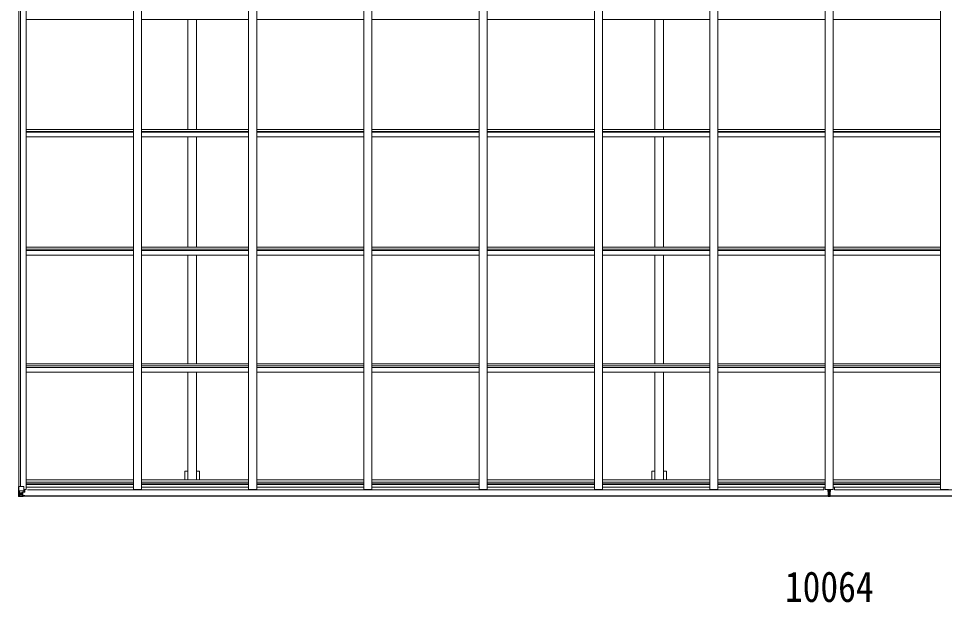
# Model space of a CAD drawing. Units: millimetres at full size, sheet at 1:40; details may follow other scales. Extents: x -11181 to 11305, y -7804 to 7716.
# Drawn here: x -47 to 5703, y 415 to 4045 of the extents above; entities that cross this region are included whole.
import ezdxf
from ezdxf.enums import TextEntityAlignment as Align

# ---------------------------------------------------------------- set-up
doc = ezdxf.new("R2010")
doc.units = ezdxf.units.MM
doc.header["$LTSCALE"] = 40
for name, color, linetype, lineweight in [('0-1_本体', 4, 'Continuous', 9), ('0-2_部品', 7, 'Continuous', 9), ('0-A_寸法', 6, 'Continuous', 9)]:
    doc.layers.add(name, color=color, linetype=linetype, lineweight=lineweight)
doc.styles.add('ＭＳ ゴシック', font='')
doc.styles.get('ＭＳ ゴシック').set_extended_font_data('MS Gothic')

msp = doc.modelspace()

# ---------------------------------------------------------------- linework, layer by layer
at = {"layer": '0-1_本体'}
for p, q in [((0.46, 1117.8), (0.46, 7016.53)), ((666.46, 1117.8), (666.46, 7016.53)), ((716.46, 1117.8), (716.46, 7016.53)), ((1382.46, 1117.8), (1382.46, 7016.53)), ((1432.46, 1117.8), (1432.46, 7016.53)), ((2098.46, 1117.8), (2098.46, 7016.53)), ((2148.46, 1117.8), (2148.46, 7016.53)), ((2814.46, 1117.8), (2814.46, 7016.53)), ((2864.46, 1117.8), (2864.46, 7016.53)), ((3530.46, 1117.8), (3530.46, 7016.53)), ((3580.46, 1117.8), (3580.46, 7016.53)), ((4246.46, 1117.8), (4246.46, 7016.53)), ((4296.46, 1117.8), (4296.46, 7016.53)), ((5678.46, 1117.8), (5678.46, 7016.53)), ((-44.54, 1136.26), (-44.54, 6998.07)), ((-34.72, 1136.26), (-34.72, 6998.07)), ((0.46, 4039.16), (666.46, 4039.16)), ((716.46, 4039.16), (1382.46, 4039.16)), ((1003.96, 3355.56), (1003.96, 4039.16)), ((1058.96, 3355.56), (1058.96, 4039.16)), ((1432.46, 4039.16), (2098.46, 4039.16)), ((2148.46, 4039.16), (2814.46, 4039.16)), ((2864.46, 4039.16), (3530.46, 4039.16)), ((3580.46, 4039.16), (4246.46, 4039.16)), ((3903.96, 3355.56), (3903.96, 4039.16)), ((3958.96, 3355.56), (3958.96, 4039.16)), ((4296.46, 4039.16), (4962.46, 4039.16)), ((5678.46, 4039.16), (5012.46, 4039.16)), ((0.46, 3355.56), (666.46, 3355.56)), ((0.46, 3342.54), (666.46, 3342.54)), ((0.46, 3337.97), (666.46, 3337.97)), ((716.46, 3355.56), (1382.46, 3355.56)), ((716.46, 3342.54), (1382.46, 3342.54)), ((716.46, 3337.97), (1382.46, 3337.97)), ((1432.46, 3355.56), (2098.46, 3355.56)), ((1432.46, 3342.54), (2098.46, 3342.54)), ((1432.46, 3337.97), (2098.46, 3337.97)), ((2148.46, 3355.56), (2814.46, 3355.56)), ((2148.46, 3342.54), (2814.46, 3342.54)), ((2148.46, 3337.97), (2814.46, 3337.97)), ((2864.46, 3355.56), (3530.46, 3355.56)), ((2864.46, 3342.54), (3530.46, 3342.54)), ((2864.46, 3337.97), (3530.46, 3337.97)), ((3580.46, 3355.56), (4246.46, 3355.56)), ((3580.46, 3342.54), (4246.46, 3342.54)), ((3580.46, 3337.97), (4246.46, 3337.97)), ((4296.46, 3355.56), (4962.46, 3355.56)), ((4296.46, 3342.54), (4962.46, 3342.54)), ((4296.46, 3337.97), (4962.46, 3337.97)), ((5678.46, 3355.56), (5012.46, 3355.56)), ((5678.46, 3342.54), (5012.46, 3342.54)), ((5678.46, 3337.97), (5012.46, 3337.97)), ((0.46, 3308.24), (666.46, 3308.24)), ((716.46, 3308.24), (1382.46, 3308.24)), ((1003.96, 2623.89), (1003.96, 3308.24)), ((1058.96, 2623.89), (1058.96, 3308.24)), ((1432.46, 3308.24), (2098.46, 3308.24)), ((2148.46, 3308.24), (2814.46, 3308.24)), ((2864.46, 3308.24), (3530.46, 3308.24)), ((3580.46, 3308.24), (4246.46, 3308.24)), ((3903.96, 2623.89), (3903.96, 3308.24)), ((3958.96, 2623.89), (3958.96, 3308.24)), ((4296.46, 3308.24), (4962.46, 3308.24)), ((5678.46, 3308.24), (5012.46, 3308.24)), ((0.44, 2610.98), (666.44, 2610.98)), ((0.46, 2623.89), (666.46, 2623.89)), ((0.46, 2601.9), (666.46, 2601.9)), ((716.44, 2610.98), (1382.44, 2610.98)), ((716.46, 2623.89), (1382.46, 2623.89)), ((716.46, 2601.9), (1382.46, 2601.9)), ((1432.44, 2610.98), (2098.44, 2610.98)), ((1432.46, 2623.89), (2098.46, 2623.89)), ((1432.46, 2601.9), (2098.46, 2601.9)), ((2148.44, 2610.98), (2814.44, 2610.98)), ((2148.46, 2623.89), (2814.46, 2623.89)), ((2148.46, 2601.9), (2814.46, 2601.9)), ((2864.44, 2610.98), (3530.44, 2610.98)), ((2864.46, 2623.89), (3530.46, 2623.89)), ((2864.46, 2601.9), (3530.46, 2601.9)), ((3580.44, 2610.98), (4246.44, 2610.98)), ((3580.46, 2623.89), (4246.46, 2623.89)), ((3580.46, 2601.9), (4246.46, 2601.9)), ((4296.44, 2610.98), (4962.44, 2610.98)), ((4296.46, 2623.89), (4962.46, 2623.89)), ((4296.46, 2601.9), (4962.46, 2601.9)), ((5678.46, 2623.89), (5012.46, 2623.89)), ((5678.46, 2601.9), (5012.46, 2601.9)), ((5678.47, 2610.98), (5012.47, 2610.98)), ((0.46, 2572.76), (666.46, 2572.76)), ((716.46, 2572.76), (1382.46, 2572.76)), ((1003.96, 1899.33), (1003.96, 2572.76)), ((1058.96, 1899.33), (1058.96, 2572.76)), ((1432.46, 2572.76), (2098.46, 2572.76)), ((2148.46, 2572.76), (2814.46, 2572.76)), ((2864.46, 2572.76), (3530.46, 2572.76)), ((3580.46, 2572.76), (4246.46, 2572.76)), ((3903.96, 1899.33), (3903.96, 2572.76)), ((3958.96, 1899.33), (3958.96, 2572.76)), ((4296.46, 2572.76), (4962.46, 2572.76)), ((5678.46, 2572.76), (5012.46, 2572.76)), ((0.46, 1899.33), (666.46, 1899.33)), ((716.46, 1899.33), (1382.46, 1899.33)), ((1432.46, 1899.33), (2098.46, 1899.33)), ((2148.46, 1899.33), (2814.46, 1899.33)), ((2864.46, 1899.33), (3530.46, 1899.33)), ((3580.46, 1899.33), (4246.46, 1899.33)), ((4296.46, 1899.33), (4962.46, 1899.33)), ((5678.46, 1899.33), (5012.46, 1899.33)), ((0.46, 1886.5), (666.46, 1886.5)), ((0.46, 1876.34), (666.46, 1876.34)), ((0.46, 1847.38), (666.46, 1847.38)), ((716.46, 1886.5), (1382.46, 1886.5)), ((716.46, 1876.34), (1382.46, 1876.34)), ((716.46, 1847.38), (1382.46, 1847.38)), ((1003.96, 1847.38), (1003.96, 1176.66)), ((1058.96, 1847.38), (1058.96, 1176.66)), ((1432.46, 1886.5), (2098.46, 1886.5)), ((1432.46, 1876.34), (2098.46, 1876.34)), ((1432.46, 1847.38), (2098.46, 1847.38)), ((2148.46, 1886.5), (2814.46, 1886.5)), ((2148.46, 1876.34), (2814.46, 1876.34)), ((2148.46, 1847.38), (2814.46, 1847.38)), ((2864.46, 1886.5), (3530.46, 1886.5)), ((2864.46, 1876.34), (3530.46, 1876.34)), ((2864.46, 1847.38), (3530.46, 1847.38)), ((3580.46, 1886.5), (4246.46, 1886.5)), ((3580.46, 1876.34), (4246.46, 1876.34)), ((3580.46, 1847.38), (4246.46, 1847.38)), ((3903.96, 1847.38), (3903.96, 1176.66)), ((3958.96, 1847.38), (3958.96, 1176.66)), ((4296.46, 1886.5), (4962.46, 1886.5)), ((4296.46, 1876.34), (4962.46, 1876.34)), ((4296.46, 1847.38), (4962.46, 1847.38)), ((5678.46, 1886.5), (5012.46, 1886.5)), ((5678.46, 1876.34), (5012.46, 1876.34)), ((5678.46, 1847.38), (5012.46, 1847.38)), ((1076.66, 1231.5), (1058.96, 1231.5)), ((1076.66, 1231.5), (1076.66, 1176.66)), ((3976.66, 1231.5), (3958.96, 1231.5)), ((3976.66, 1231.5), (3976.66, 1176.66)), ((0.46, 1176.66), (666.46, 1176.66)), ((0.46, 1163.84), (666.46, 1163.84)), ((0.46, 1152.49), (666.46, 1152.49)), ((716.46, 1176.66), (1382.46, 1176.66)), ((716.46, 1163.84), (1382.46, 1163.84)), ((716.46, 1152.49), (1382.46, 1152.49)), ((1432.46, 1176.66), (2098.46, 1176.66)), ((1432.46, 1163.84), (2098.46, 1163.84)), ((1432.46, 1152.49), (2098.46, 1152.49)), ((2148.46, 1176.66), (2814.46, 1176.66)), ((2148.46, 1163.84), (2814.46, 1163.84)), ((2148.46, 1152.49), (2814.46, 1152.49)), ((2864.46, 1176.66), (3530.46, 1176.66)), ((2864.46, 1163.84), (3530.46, 1163.84)), ((2864.46, 1152.49), (3530.46, 1152.49)), ((3580.46, 1176.66), (4246.46, 1176.66)), ((3580.46, 1163.84), (4246.46, 1163.84)), ((3580.46, 1152.49), (4246.46, 1152.49)), ((4296.46, 1176.66), (4962.46, 1176.66)), ((4296.46, 1163.84), (4962.46, 1163.84)), ((4296.46, 1152.49), (4962.46, 1152.49)), ((5678.46, 1176.66), (5012.46, 1176.66)), ((5678.46, 1163.84), (5012.46, 1163.84)), ((5678.46, 1152.49), (5012.46, 1152.49)), ((0.46, 1117.8), (-12.54, 1117.8)), ((0.46, 1148.7), (666.46, 1148.7)), ((0.46, 1132.75), (666.46, 1132.75)), ((4953.46, 1114.47), (9.46, 1114.47)), ((666.46, 1117.8), (716.46, 1117.8)), ((716.46, 1148.7), (1382.46, 1148.7)), ((716.46, 1132.75), (1382.46, 1132.75)), ((1382.46, 1117.8), (1432.46, 1117.8)), ((1432.46, 1148.7), (2098.46, 1148.7)), ((1432.46, 1132.75), (2098.46, 1132.75)), ((2098.46, 1117.8), (2148.46, 1117.8)), ((2148.46, 1148.7), (2814.46, 1148.7)), ((2148.46, 1132.75), (2814.46, 1132.75)), ((2814.46, 1117.8), (2864.46, 1117.8)), ((2864.46, 1148.7), (3530.46, 1148.7)), ((2864.46, 1132.75), (3530.46, 1132.75)), ((3530.46, 1117.8), (3580.46, 1117.8)), ((3580.46, 1148.7), (4246.46, 1148.7)), ((3580.46, 1132.75), (4246.46, 1132.75)), ((4246.46, 1117.8), (4296.46, 1117.8)), ((4296.46, 1148.7), (4962.46, 1148.7)), ((4296.46, 1132.75), (4962.46, 1132.75)), ((4953.46, 1114.47), (4953.46, 1132.75)), ((4962.46, 1117.8), (5012.46, 1117.8)), ((5012.46, 1117.8), (4962.46, 1117.8)), ((5678.46, 1148.7), (5012.46, 1148.7)), ((5678.46, 1132.75), (5012.46, 1132.75)), ((5021.46, 1114.47), (5021.46, 1132.75)), ((5021.46, 1114.47), (9965.46, 1114.47)), ((5728.46, 1117.8), (5678.46, 1117.8)), ((-23.04, 1077.92), (4980.96, 1077.92)), ((-23.04, 1075.5), (4980.96, 1075.5)), ((9997.96, 1077.92), (4993.96, 1077.92)), ((9997.96, 1075.5), (4993.96, 1075.5))]:
    msp.add_line(p, q, dxfattribs=at)
for points in [[(4962.46, 1117.8), (4962.46, 7016.53), (5012.46, 7016.53)], [(5012.46, 1117.8), (5012.46, 7016.53), (4962.46, 7016.53)], [(1003.96, 1231.5), (986.26, 1231.5), (986.26, 1176.66)], [(3903.96, 1231.5), (3886.26, 1231.5), (3886.26, 1176.66)]]:
    msp.add_lwpolyline(points, dxfattribs=at)
at = {"layer": '0-2_部品'}
for p, q in [((-43.7, 1136.26), (-13.54, 1136.26)), ((-43.7, 1136.26), (-43.7, 1075.68)), ((-43.15, 1109.38), (-36.54, 1109.6)), ((-43.15, 1109.38), (-39.01, 1097.3)), ((-36.54, 1096.06), (-38.87, 1096.03)), ((-38.87, 1096.03), (-38.87, 1082.56)), ((-36.54, 1109.6), (-12.54, 1109.6)), ((-36.54, 1096.06), (-24.54, 1096.06)), ((-36.54, 1096.06), (-36.54, 1096.06)), ((-24.54, 1099.36), (-24.54, 1073.26)), ((-23.04, 1096.06), (-24.54, 1096.06)), ((-13.37, 1101.91), (-23.72, 1100.25)), ((-23.72, 1099.62), (-13.37, 1101.27)), ((-23.72, 1100.25), (-23.72, 1099.62)), ((-19.04, 1100.37), (-19.04, 1080.4)), ((-13.37, 1101.27), (-13.37, 1101.91)), ((-13.09, 1101.35), (-9.04, 1101.39)), ((-12.54, 1135.26), (-12.54, 1102.17)), ((-8.04, 1113.26), (-12.54, 1113.26)), ((-9.04, 1103.12), (-8.04, 1103.11)), ((-8.04, 1101.39), (-9.04, 1101.39)), ((-8.04, 1117.8), (-8.04, 1101.39)), ((4978.96, 1117.8), (4978.96, 1106.91)), ((4978.96, 1117.8), (4978.96, 1106.91)), ((4978.96, 1106.41), (4985.96, 1106.47)), ((4978.96, 1106.41), (4978.96, 1105.53)), ((4978.96, 1105.53), (4985.96, 1105.47)), ((4978.96, 1105.03), (4985.96, 1104.97)), ((4981.96, 1105.01), (4981.96, 1093.14)), ((4981.96, 1105.01), (4981.96, 1093.17)), ((4981.96, 1093.14), (4985.96, 1093.17)), ((4981.96, 1093.14), (4981.96, 1084.9)), ((4985.96, 1113.97), (4985.96, 1117.8)), ((4985.96, 1113.97), (4985.96, 1117.8)), ((4985.96, 1113.97), (4988.96, 1113.97)), ((4985.96, 1113.97), (4985.96, 1106.9)), ((4988.96, 1113.97), (4985.96, 1113.97)), ((4985.96, 1113.97), (4985.96, 1106.9)), ((4985.96, 1106.9), (4988.96, 1106.9)), ((4985.96, 1106.9), (4985.96, 1097.26)), ((4988.96, 1106.9), (4985.96, 1106.9)), ((4985.96, 1106.9), (4985.96, 1097.26)), ((4985.96, 1097.26), (4988.96, 1097.26)), ((4985.96, 1097.26), (4985.96, 1090.19)), ((4988.96, 1097.26), (4985.96, 1097.26)), ((4985.96, 1097.26), (4985.96, 1090.19)), ((4988.96, 1113.97), (4988.96, 1117.8)), ((4988.96, 1113.97), (4988.96, 1117.8)), ((4988.96, 1113.97), (4988.96, 1106.9)), ((4988.96, 1113.97), (4988.96, 1106.9)), ((4988.96, 1106.9), (4988.96, 1097.26)), ((4988.96, 1106.9), (4988.96, 1097.26)), ((4995.96, 1106.41), (4988.96, 1106.47)), ((4995.96, 1105.53), (4988.96, 1105.47)), ((4995.96, 1105.03), (4988.96, 1104.97)), ((4988.96, 1097.26), (4988.96, 1090.19)), ((4988.96, 1097.26), (4988.96, 1090.19)), ((4992.96, 1093.14), (4988.96, 1093.17)), ((4992.96, 1105.01), (4992.96, 1093.17)), ((4992.96, 1105.01), (4992.96, 1093.14)), ((4992.96, 1093.14), (4992.96, 1084.9)), ((4995.96, 1117.8), (4995.96, 1106.91)), ((4995.96, 1117.8), (4995.96, 1106.91)), ((4995.96, 1106.41), (4995.96, 1105.53)), ((-46.54, 1075.55), (-46.54, 1075.59)), ((-45.6, 1074.6), (-45.6, 1074.56)), ((-45.6, 1074.55), (-45.6, 1074.55)), ((-36.63, 1074.17), (-44.56, 1074.64)), ((-43.7, 1075.61), (-43.7, 1075.68)), ((-39.73, 1079.05), (-42.46, 1075.39)), ((-38.87, 1082.56), (-36.54, 1082.5)), ((-36.54, 1082.51), (-24.54, 1082.51)), ((-24.54, 1073.38), (-36.54, 1074.16)), ((-31.06, 1089.7), (-31.06, 1090.66)), ((-25.54, 1082.51), (-24.54, 1082.51)), ((-23.04, 1082.51), (-24.54, 1082.51)), ((-23.04, 1078.97), (-24.54, 1078.97)), ((-24.54, 1074.15), (-18.04, 1073.75)), ((-18.04, 1072.87), (-24.54, 1073.26)), ((-19.04, 1092.47), (-23.04, 1092.47)), ((-19.04, 1084.26), (-23.04, 1084.26)), ((-22.54, 1079.33), (-23.04, 1079.33)), ((-18.04, 1074.68), (-23.04, 1074.76)), ((-22.93, 1080.63), (-19.04, 1080.63)), ((-22.55, 1080.42), (-22.55, 1080.26)), ((-22.55, 1080.26), (-22.54, 1080.26)), ((-12.54, 1080.17), (-22.54, 1080.26)), ((-22.54, 1078.3), (-22.54, 1080.26)), ((-14.54, 1078.33), (-22.54, 1078.33)), ((-14.54, 1078.3), (-22.54, 1078.3)), ((-18.04, 1074.68), (-18.04, 1075.5)), ((-18.04, 1074.27), (-18.04, 1074.68)), ((-18.04, 1074.27), (-18.04, 1073.75)), ((-18.04, 1073.75), (-18.04, 1072.87)), ((-13.04, 1075.06), (-13.04, 1075.5)), ((-12.74, 1075.06), (-13.04, 1075.06)), ((-12.74, 1075.06), (-11.05, 1075.5)), ((-12.54, 1080.17), (-12.54, 1078.56)), ((-12.54, 1078.56), (-7.54, 1078.56)), ((-7.54, 1077.92), (-7.54, 1078.56)), ((-7.54, 1078.56), (-6.54, 1078.56)), ((-6.54, 1080.25), (-6.54, 1080.13)), ((-6.54, 1078.56), (-6.54, 1080.13)), ((-6.54, 1078.56), (-6.54, 1077.92)), ((4980.96, 1078.47), (4980.96, 1076.97)), ((4980.96, 1078.47), (4980.96, 1076.98)), ((4980.96, 1076.98), (4987.46, 1076.58)), ((4985.96, 1076.67), (4980.96, 1076.97)), ((4980.96, 1076.97), (4980.96, 1073.97)), ((4980.96, 1073.97), (4985.8, 1073.68)), ((4981.96, 1084.9), (4985.96, 1084.97)), ((4981.96, 1084.9), (4981.96, 1081.3)), ((4981.96, 1081.3), (4985.96, 1081.37)), ((4981.96, 1081.37), (4981.96, 1079.47)), ((4985.96, 1081.37), (4981.96, 1081.37)), ((4981.96, 1081.3), (4981.96, 1079.47)), ((4981.96, 1079.47), (4985.96, 1079.47)), ((4985.96, 1079.47), (4981.96, 1079.47)), ((4985.8, 1073.68), (4987.46, 1073.57)), ((4985.96, 1090.19), (4988.96, 1090.19)), ((4985.96, 1079.47), (4985.96, 1090.19)), ((4985.96, 1079.47), (4985.96, 1090.19)), ((4988.96, 1090.19), (4985.96, 1090.19)), ((4985.96, 1079.47), (4985.96, 1076.67)), ((4987.46, 1076.58), (4985.96, 1076.67)), ((4993.96, 1076.98), (4987.46, 1076.58)), ((4987.46, 1076.58), (4988.96, 1076.67)), ((4987.46, 1073.57), (4987.46, 1076.58)), ((4987.46, 1073.57), (4987.46, 1076.58)), ((4989.12, 1073.68), (4987.46, 1073.57)), ((4988.96, 1079.47), (4988.96, 1090.19)), ((4988.96, 1079.47), (4988.96, 1090.19)), ((4992.96, 1084.9), (4988.96, 1084.97)), ((4988.96, 1081.37), (4992.96, 1081.37)), ((4992.96, 1081.3), (4988.96, 1081.37)), ((4988.96, 1079.47), (4992.96, 1079.47)), ((4988.96, 1079.47), (4988.96, 1076.67)), ((4992.96, 1079.47), (4988.96, 1079.47)), ((4988.96, 1076.67), (4993.96, 1076.97)), ((4993.96, 1073.97), (4989.12, 1073.68)), ((4992.96, 1084.9), (4992.96, 1081.3)), ((4992.96, 1081.37), (4992.96, 1079.47)), ((4992.96, 1081.3), (4992.96, 1079.47)), ((4993.96, 1078.47), (4993.96, 1076.98)), ((4993.96, 1078.47), (4993.96, 1076.97)), ((4993.96, 1076.97), (4993.96, 1073.97))]:
    msp.add_line(p, q, dxfattribs=at)
for points in [[(-46.54, 1075.59), (-46.54, 1136.26), (-43.7, 1136.26)], [(-18.04, 1074.27), (-23.04, 1074.27), (-23.04, 1099.73)], [(-9.04, 1101.39), (-9.04, 1103.12), (-12.54, 1103.14)], [(4985.96, 1106.97), (4978.96, 1106.91), (4978.96, 1106.41), (4978.96, 1105.53)], [(4985.96, 1106.47), (4978.96, 1106.41), (4978.96, 1106.91), (4985.96, 1106.97)], [(4985.96, 1105.47), (4978.96, 1105.53), (4978.96, 1105.03)], [(4985.96, 1104.97), (4978.96, 1105.03), (4978.96, 1105.53)], [(4985.96, 1093.17), (4981.96, 1093.17), (4981.96, 1084.97)], [(4988.96, 1106.47), (4995.96, 1106.41), (4995.96, 1106.91), (4988.96, 1106.97)], [(4988.96, 1106.97), (4995.96, 1106.91), (4995.96, 1106.41), (4995.96, 1105.53)], [(4988.96, 1104.97), (4995.96, 1105.03), (4995.96, 1105.53)], [(4988.96, 1105.47), (4995.96, 1105.53), (4995.96, 1105.03)], [(4988.96, 1093.17), (4992.96, 1093.17), (4992.96, 1084.97)], [(-45.6, 1074.55), (-36.54, 1074), (-24.54, 1073.26)], [(-32.98, 1088.74), (-33.94, 1088.74), (-33.94, 1087.78), (-32.98, 1087.78)], [(-31.06, 1090.66), (-32.02, 1090.66), (-32.02, 1089.7)], [(-32.02, 1086.82), (-32.02, 1085.86), (-31.06, 1085.86), (-31.06, 1086.82)], [(-30.1, 1087.78), (-29.14, 1087.78), (-29.14, 1088.74), (-30.1, 1088.74)], [(-7.54, 1080.29), (-22.54, 1080.42), (-22.55, 1080.42)], [(-22.54, 1079.33), (-14.54, 1079.33), (-14.54, 1077.92)], [(-12.54, 1080.17), (-12.54, 1080.18), (-6.54, 1080.13)], [(4987.46, 1073.57), (4980.96, 1073.97), (4980.96, 1076.98)], [(4985.96, 1084.97), (4981.96, 1084.97), (4981.96, 1081.37)], [(4987.46, 1073.57), (4993.96, 1073.97), (4993.96, 1076.98)], [(4988.96, 1084.97), (4992.96, 1084.97), (4992.96, 1081.37)]]:
    msp.add_lwpolyline(points, dxfattribs=at)
msp.add_circle((-31.54, 1088.26), 5.3, dxfattribs=at)
for centre, radius, start, end in [((-23.61, 1099.32), 0.937, 96.73234, 177.67791), ((-23.61, 1098.69), 0.937, 96.73234, 177.67791), ((-13.54, 1135.26), 1, 0, 90), ((-13.48, 1102.84), 0.937, 276.73234, 357.67791), ((-13.48, 1102.2), 0.937, 276.73234, 357.67791), ((-45.54, 1075.59), 0.999, 180.04917, 266.5576), ((-45.54, 1075.56), 0.999, 180.04917, 266.5576), ((-45.54, 1075.55), 1, 179.99921, 266.49983), ((-44.39, 1061.94), 12.7, 84.89689, 90.75534), ((-42.42, 1075.56), 1.28, 177.54105, 228.82169), ((-32.98, 1089.7), 0.96, 270, 0), ((-32.98, 1086.82), 0.96, 0, 90), ((-30.1, 1089.7), 0.96, 180, 270), ((-30.1, 1086.82), 0.96, 90, 180), ((-22.53, 1080.94), 0.513, 178.95293, 268.11972), ((-22.54, 1080.76), 0.5, 179.95536, 269.47105), ((-22.54, 1077.83), 0.5, 89.99891, 179.99891), ((-22.54, 1077.8), 0.5, 90.00309, 180.00198), ((-7.4, 1072.6), 7.69, 83.56574, 91.03001), ((4981.96, 1078.47), 1, 90, 180), ((4981.96, 1078.47), 1, 90, 180), ((4992.96, 1078.47), 1, 0, 90), ((4992.96, 1078.47), 1, 0, 90)]:
    msp.add_arc(centre, radius, start, end, dxfattribs=at)
for centre, major_axis, ratio, start_param, end_param in [((-42.43, 1107.03), (0.85, -2.32), 0.403757, 3.0087805, 3.9744392), ((-40.28, 1096.01), (0, -3), 0.468246, 1.5772882, 2.0127935), ((-43.6, 1074.47), (2, -0.12), 0.060933, 2.0712557, 3.1453404), ((155.4, 1062.24), (201, -12.36), 0.060933, 3.1453404, 3.145839), ((-43.41, 1077.57), (-0.02, -3), 0.466854, 0.125683, 0.7596956), ((-41.74, 1082.64), (0.03, -5), 0.573921, 0.7672717, 1.551125), ((-118.29, 1082.51), (81.75, 0), 0.061163, 6.2824128, 6.2831853), ((4985.99, 1076.67), (0.18, 2.99), 0.008711, 1.5718618, 3.1415927), ((4814.09, 1087.18), (171.87, -10.52), 0.017422, 0.0000005, 0.0010659), ((4988.93, 1076.67), (-0.18, 2.99), 0.008711, 3.1415927, 4.7113235), ((5160.83, 1087.18), (-171.87, -10.52), 0.017422, 6.2821194, 6.2831848)]:
    msp.add_ellipse(centre, major_axis=major_axis, ratio=ratio, start_param=start_param, end_param=end_param, dxfattribs=at)

# ---------------------------------------------------------------- texts
at = {"layer": '0-A_寸法', "color": 7, "style": 'ＭＳ ゴシック', "width": 0.85}
msp.add_text('10064', height=190.6, dxfattribs=at).set_placement((4712.46, 361.03), align=Align.BOTTOM_LEFT)

doc.saveas('drawing.dxf')
